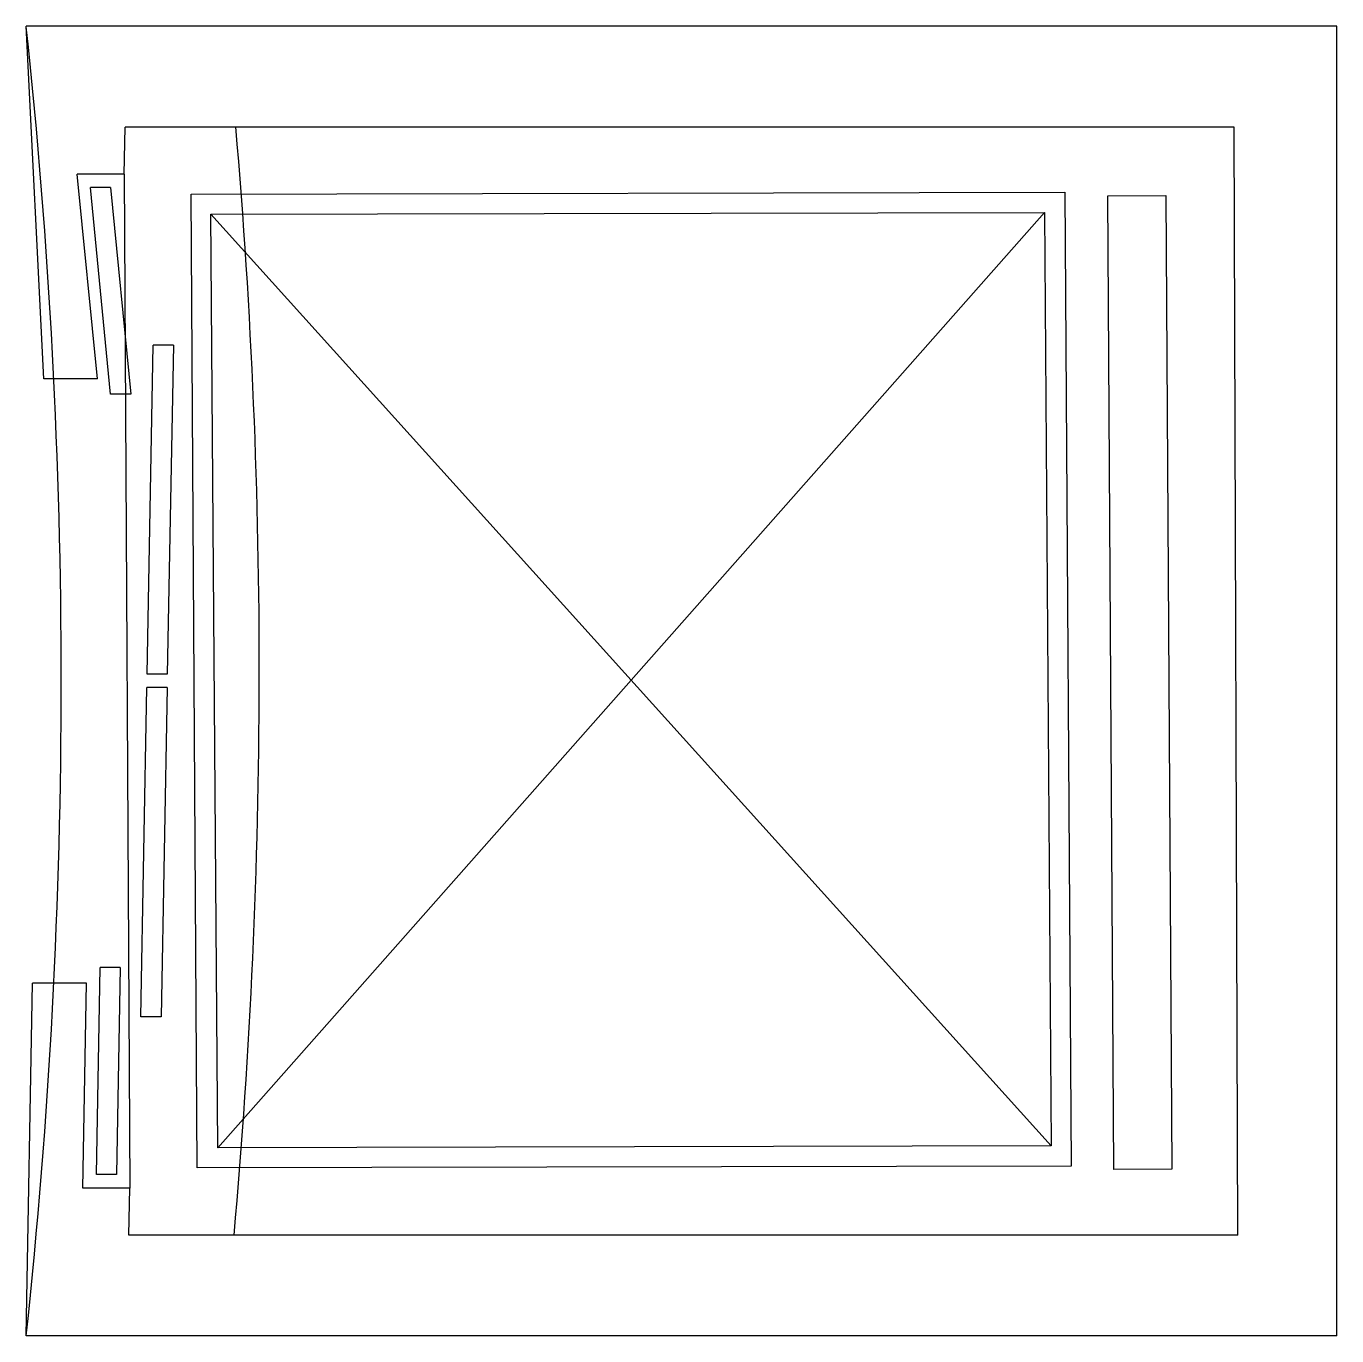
# Model space of a CAD drawing. Header units: metres. Extents: x -1.27 to 0.68, y -0.31 to 1.64.
import ezdxf

# ---------------------------------------------------------------- set-up
doc = ezdxf.new("R2010")
doc.units = ezdxf.units.M

msp = doc.modelspace()

# ---------------------------------------------------------------- linework, layer by layer
for p, q in [((0.6825, 1.6398), (-1.2682, 1.6399)), ((-1.2422, 1.115), (-1.2682, 1.6399)), ((0.6825, -0.3099), (0.6825, 1.6398)), ((-1.1222, 1.4198), (-1.121, 1.4898)), ((0.5298, 1.4898), (-1.121, 1.4898)), ((0.5352, -0.1599), (0.5298, 1.4898)), ((-1.1622, 1.115), (-1.1922, 1.4198)), ((-1.1222, 1.4198), (-1.1922, 1.4198)), ((-1.1222, 1.4198), (-1.1142, -0.0899)), ((-1.1426, 1.092), (-1.1726, 1.3998)), ((-1.1426, 1.3998), (-1.1726, 1.3998)), ((-1.1426, 1.3998), (-1.1126, 1.092)), ((-1.0228, 1.3898), (0.2779, 1.3926)), ((-1.0136, -0.0599), (-1.0228, 1.3898)), ((0.2779, 1.3926), (0.2871, -0.0571)), ((0.3418, 1.3875), (0.428, 1.3877)), ((0.3509, -0.0622), (0.3418, 1.3875)), ((0.428, 1.3877), (0.4372, -0.062)), ((-0.9933, 1.3599), (0.2474, 1.3625)), ((0.2576, -0.0272), (-0.9933, 1.3599)), ((-0.9831, -0.0298), (-0.9933, 1.3599)), ((0.2474, 1.3625), (-0.9831, -0.0298)), ((0.2474, 1.3625), (0.2576, -0.0272)), ((-1.0882, 0.6751), (-1.0792, 1.165)), ((-1.0492, 1.165), (-1.0792, 1.165)), ((-1.0492, 1.165), (-1.0582, 0.6751)), ((-1.1622, 1.115), (-1.2422, 1.115)), ((-1.1126, 1.092), (-1.1426, 1.092)), ((-1.0582, 0.6751), (-1.0882, 0.6751)), ((-1.0975, 0.1651), (-1.0885, 0.6551)), ((-1.0585, 0.6551), (-1.0885, 0.6551)), ((-1.0585, 0.6551), (-1.0675, 0.1651)), ((-1.1638, -0.0699), (-1.1582, 0.2387)), ((-1.1282, 0.2387), (-1.1582, 0.2387)), ((-1.1282, 0.2387), (-1.1338, -0.0699)), ((-1.2682, -0.3099), (-1.2587, 0.215)), ((-1.1786, 0.215), (-1.2587, 0.215)), ((-1.1842, -0.0899), (-1.1786, 0.215)), ((-1.0675, 0.1651), (-1.0975, 0.1651)), ((0.2576, -0.0272), (-0.9831, -0.0298)), ((0.2871, -0.0571), (-1.0136, -0.0599)), ((-1.1338, -0.0699), (-1.1638, -0.0699)), ((0.4372, -0.062), (0.3509, -0.0622)), ((-1.1142, -0.0899), (-1.1842, -0.0899)), ((-1.1155, -0.1599), (-1.1142, -0.0899)), ((0.5352, -0.1599), (-1.1155, -0.1599)), ((0.6825, -0.3099), (-1.2682, -0.3099))]:
    msp.add_line(p, q)
for centre, radius, start, end in [((-10.3555, 0.6649), 9.1394, 353.87728, 6.11844), ((-10.3163, 0.6802), 9.395, 354.87001, 4.94394)]:
    msp.add_arc(centre, radius, start, end)

doc.saveas('drawing.dxf')
